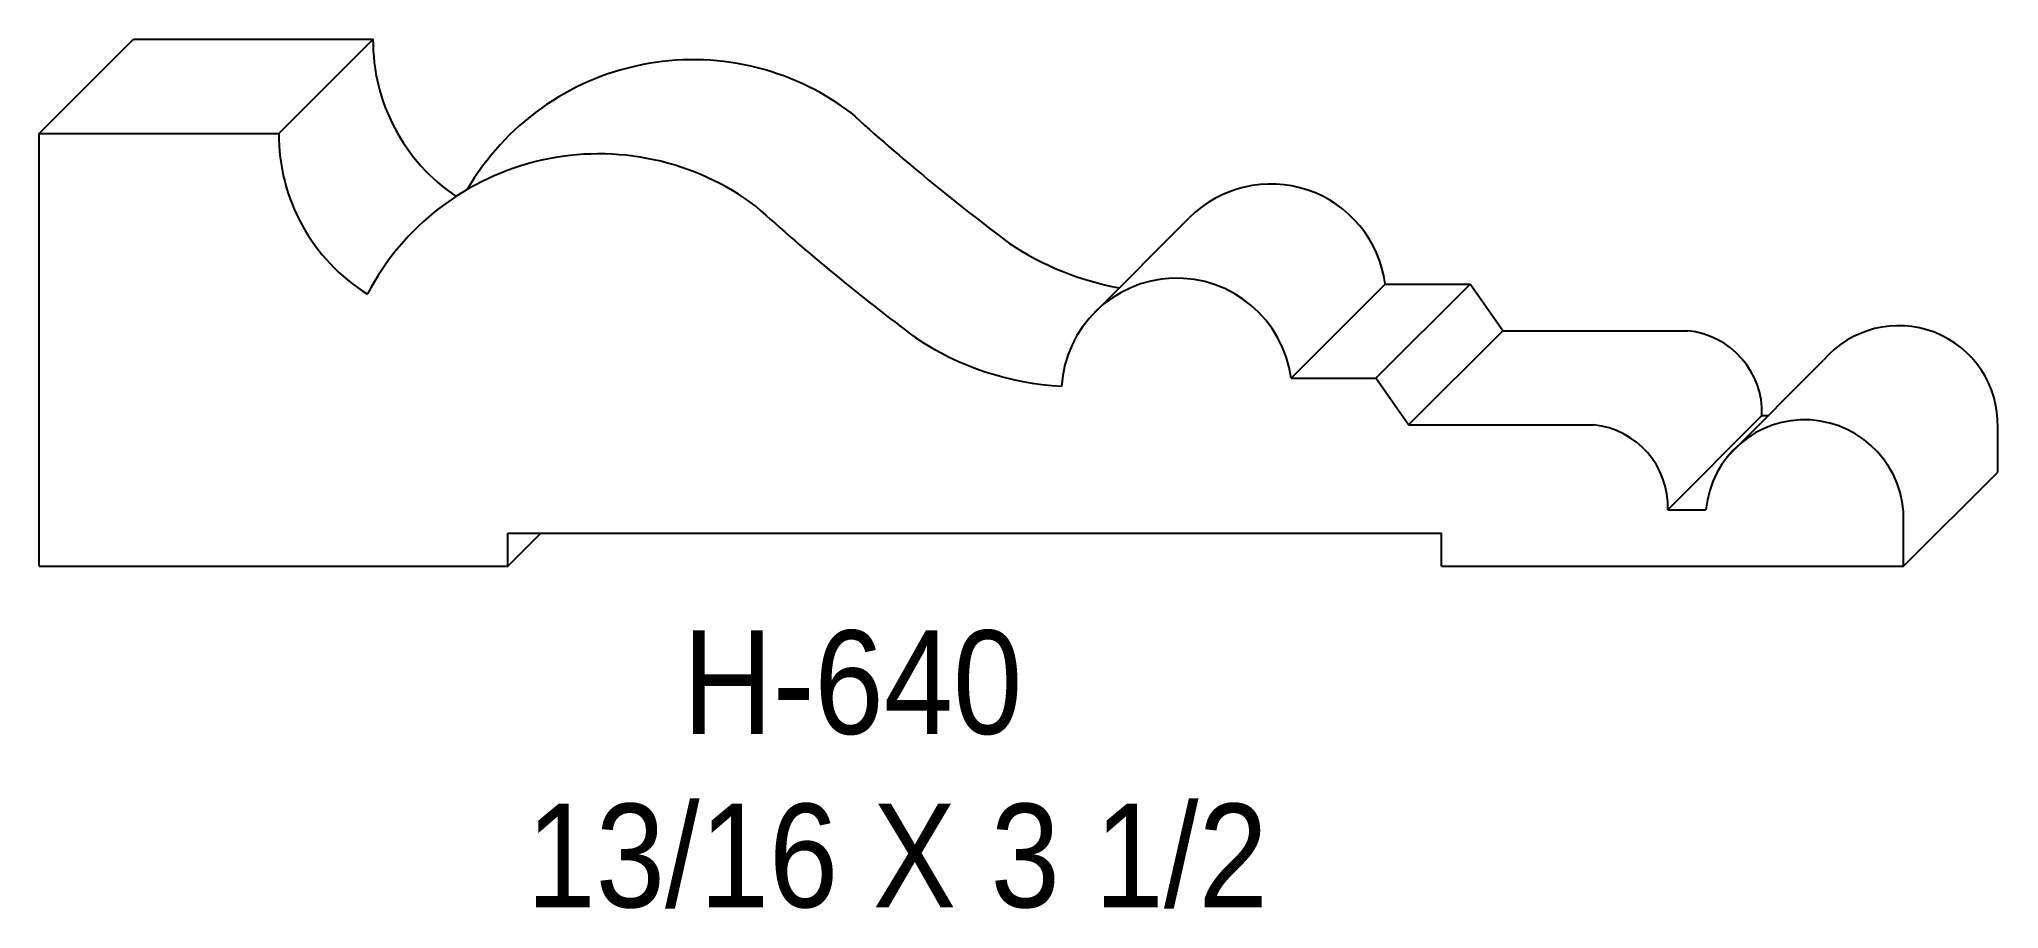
# Model space of a CAD drawing. Extents: x 63.69 to 67.37, y 117.06 to 118.69.
import ezdxf

# ---------------------------------------------------------------- set-up
doc = ezdxf.new("R2010")
doc.units = 0
doc.header["$LTSCALE"] = 5
doc.layers.add('PROFILE', color=7, linetype='CONTINUOUS')
doc.styles.add('TXT', font='TXT', dxfattribs={"height": 3.5})

msp = doc.modelspace()

# ---------------------------------------------------------------- linework, layer by layer
at = {"layer": 'PROFILE', "color": 1, "linetype": 'CONTINUOUS'}
for p, q in [((63.6925, 118.5114), (63.8693, 118.6881)), ((63.8693, 118.6881), (64.3192, 118.6881)), ((64.1424, 118.5114), (64.3192, 118.6881)), ((63.6925, 118.5114), (64.1424, 118.5114)), ((63.6925, 117.6991), (63.6925, 118.5114)), ((65.6746, 118.1761), (65.8513, 118.3529)), ((66.0428, 118.052), (66.2195, 118.2287)), ((66.2018, 118.052), (66.3786, 118.2287)), ((66.2195, 118.2287), (66.3786, 118.2287)), ((66.44, 118.1409), (66.3786, 118.2287)), ((66.2633, 117.9642), (66.44, 118.1409)), ((66.44, 118.1409), (66.7868, 118.1409)), ((66.8656, 117.909), (67.0423, 118.0858)), ((66.0428, 118.052), (66.2018, 118.052)), ((66.2633, 117.9642), (66.2018, 118.052)), ((66.7498, 117.805), (66.9266, 117.9817)), ((66.9266, 117.9817), (66.9383, 117.9817)), ((66.2633, 117.9642), (66.6101, 117.9642)), ((67.3691, 117.8758), (67.3691, 117.9597)), ((67.1924, 117.6991), (67.3691, 117.8758)), ((66.7498, 117.805), (66.8215, 117.805)), ((64.5725, 117.6991), (64.6345, 117.7611)), ((64.5725, 117.6991), (64.5725, 117.7611)), ((64.5725, 117.7611), (66.325, 117.7611)), ((66.325, 117.6991), (66.325, 117.7611)), ((67.1924, 117.6991), (67.1924, 117.783)), ((63.6925, 117.6991), (64.5725, 117.6991)), ((66.325, 117.6991), (67.1924, 117.6991))]:
    msp.add_line(p, q, dxfattribs=at)
for centre, major_axis, start_param, end_param in [((64.671, 118.6856), (0, 0.3519), 1.563518, -3.731656), ((64.92, 118.159), (0, 0.4906), -0.645405, 1.042972), ((67.9863, 121.6129), (0, 4.1298), -3.877189, -3.78342), ((64.4943, 118.5088), (0.3519, 0), 3.134314, -2.126524), ((64.7432, 117.9823), (0.4906, 0), 0.925391, 2.659083), ((66.0046, 118.1996), (0.2168, 0), 0.134782, 2.356194), ((67.8096, 121.4362), (0, 4.1298), -3.877189, -3.78342), ((65.819, 118.7626), (0, 0.5501), -3.729534, -3.322622), ((65.8279, 118.0228), (0, 0.2168), -1.436015, 1.507039), ((67.1833, 117.9646), (0.1859, 0), -0.026427, 2.43181), ((65.6423, 118.5859), (0.5501, 0), -2.158738, -1.626746), ((66.7722, 117.9871), (0, 0.1545), -1.605973, -0.095191), ((67.0066, 117.7879), (0, 0.1859), -1.597224, 1.478785), ((66.5954, 117.8104), (0, 0.1545), -1.605973, -0.095191)]:
    msp.add_ellipse(centre, major_axis=major_axis, ratio=1, start_param=start_param, end_param=end_param, dxfattribs=at)

# ---------------------------------------------------------------- texts
at = {"layer": 'PROFILE', "color": 1, "linetype": 'CONTINUOUS', "style": 'TXT', "width": 0.9}
for s, height, p in [('  H-640', 0.19439, (64.7709, 117.3842)), ('13/16 X 3 1/2', 0.194395, (64.6071, 117.0589))]:
    msp.add_text(s, height=height, dxfattribs=at).set_placement(p)

doc.saveas('drawing.dxf')
